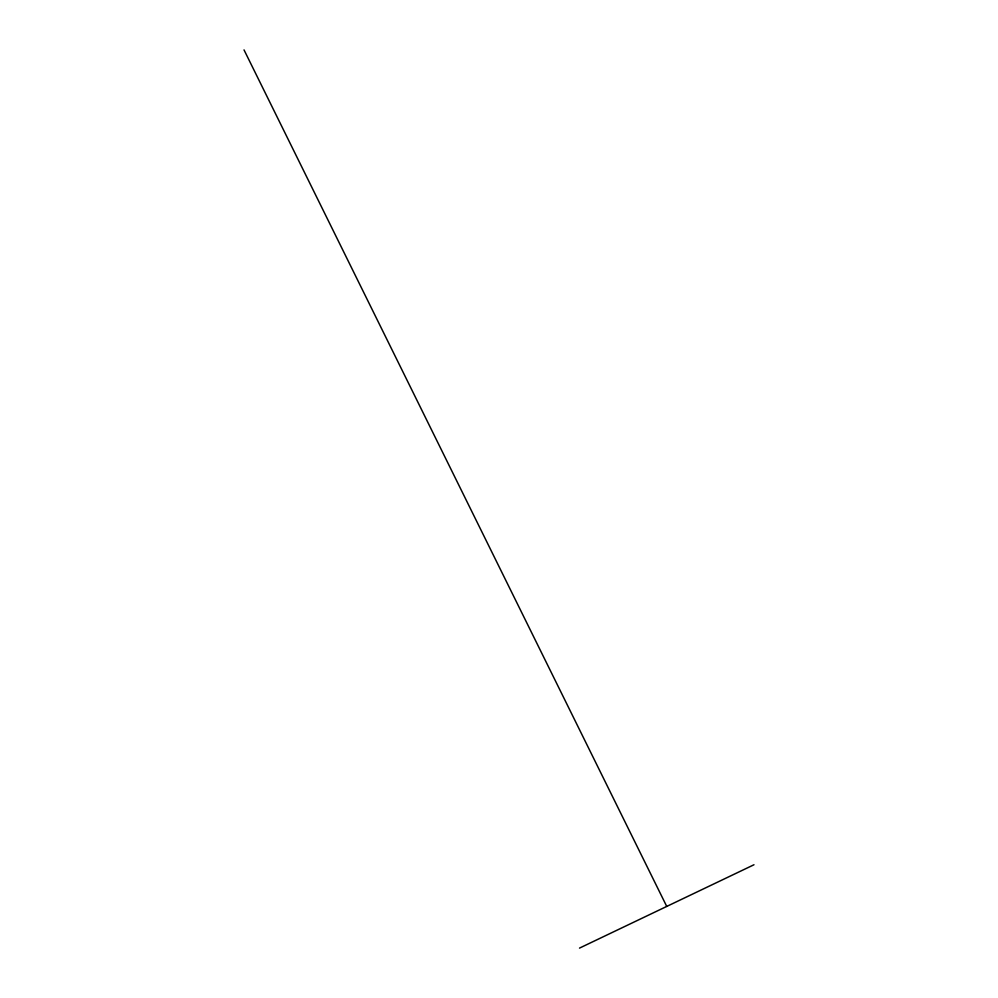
<?xml version="1.0" encoding="UTF-8"?>
<svg xmlns="http://www.w3.org/2000/svg" width="998" height="998" viewBox="0 0 998 998"><rect width="100%" height="100%" fill="white"/><g stroke="black" fill="none" stroke-linecap="round" stroke-linejoin="round"><path stroke-width="1.5" d="M579.514 948.1L753.977 864.755M244.023 49.9L666.739 906.421"/></g></svg>
